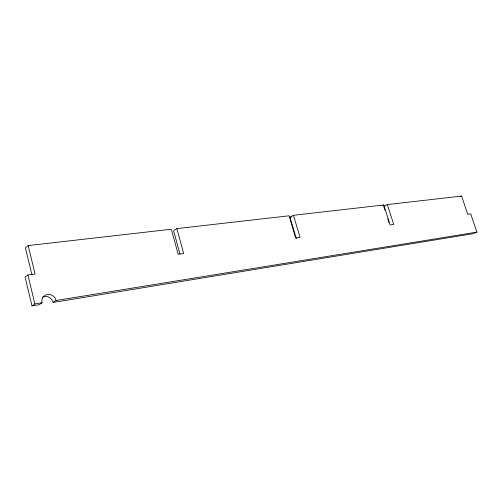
<?xml version="1.0" encoding="UTF-8"?>
<svg xmlns="http://www.w3.org/2000/svg" width="502" height="502" viewBox="0 0 502 502"><rect width="100%" height="100%" fill="white"/><g stroke="black" fill="none" stroke-linecap="round" stroke-linejoin="round"><path stroke-width="0.75" d="M384.915 210.056L383.735 206.385L387.331 204.571L393.744 224.488L390.173 224.984L383.748 204.985L293.438 215.295L300.096 237.415L295.709 238.023L289.039 215.797L176.842 228.605L183.688 253.491L178.166 254.25L171.314 229.232L28.181 245.572L25.407 247.869L31.877 274.644M28.181 245.572L35.071 274.004L27.905 274.996L25.1 277.123L32.009 305.906L39.169 304.733L42.068 302.781L41.835 301.093A7.58 6.953 46.2 0 1 48.06 294.379A7.58 6.953 46.2 0 1 56.08 300.284L53.118 302.223A7.53 6.928 45.7 0 0 42.519 297.058M32.009 305.906L34.876 303.948L42.068 302.781M176.842 228.605L173.566 230.719L179.942 253.974M296.318 238.532L289.93 217.247L293.438 215.295M382.549 205.588L383.748 204.985M460.39 196.658L461.595 196.094L467.745 214.272L470.713 213.865L476.9 232.112L473.223 233.662L53.149 302.442M56.111 300.497L476.9 232.112M289.93 217.247L291.486 217.065M387.331 204.571L461.595 196.094M387.745 218.872L388.924 222.549M27.905 274.996L34.876 303.948"/></g></svg>
